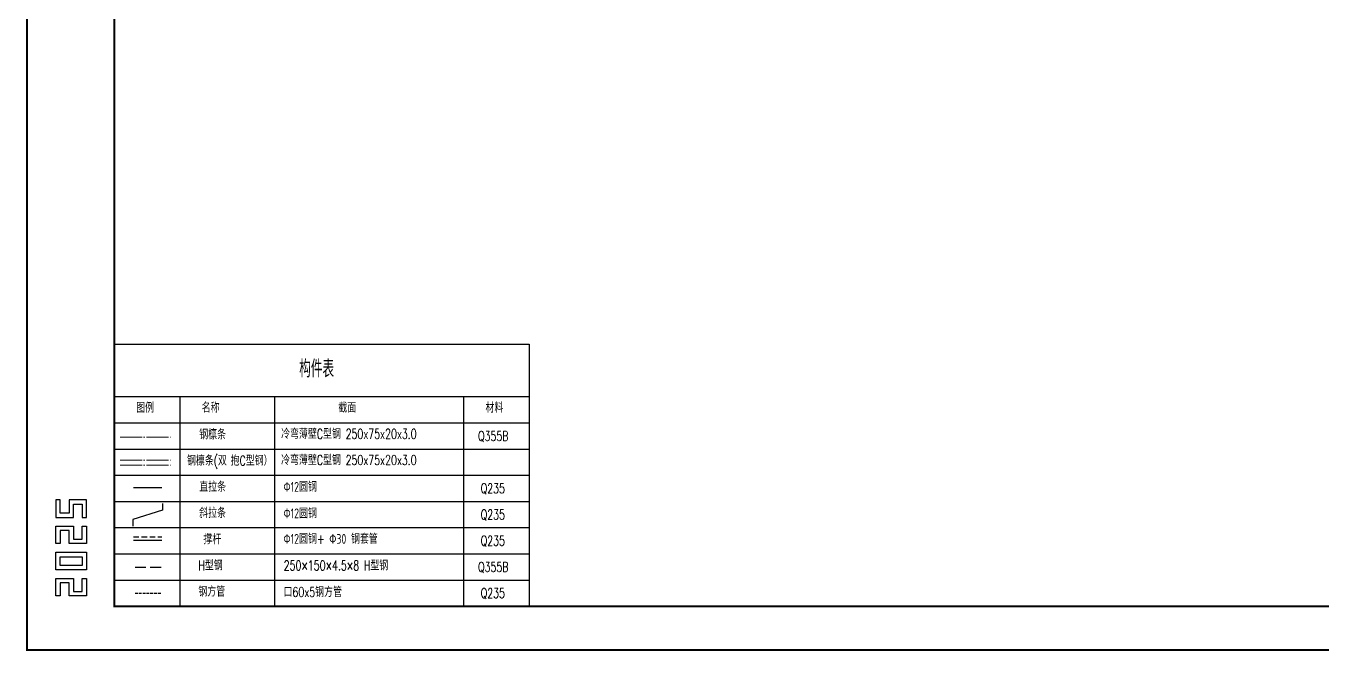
# Model space of a CAD drawing. Extents: x -2072575 to 87763, y -155913 to 742026.
# Drawn here: x -1364511 to -1275454, y 455886 to 498846 of the extents above; entities that cross this region are included whole.
import ezdxf
from ezdxf.enums import TextEntityAlignment as Align

# ---------------------------------------------------------------- set-up
doc = ezdxf.new("R2010")
doc.units = 0
doc.header["$LTSCALE"] = 1000
for name, pattern in [('20剖面图$0$DASH', [0.35, 0.25, -0.1]), ('DASHED', [0.75, 0.5, -0.25]), ('DOTE', [2.42, 2, -0.2, 0.02, -0.2]), ('HIDDEN2', [0.1875, 0.125, -0.0625])]:
    doc.linetypes.add(name, pattern=pattern)
doc.layers.get('Defpoints').update_dxf_attribs({"color": 210})
for name, color, linetype in [('!ZN5-铝材断面-6', 6, 'Continuous'), ('0-cxFrame', 155, 'Continuous'), ('12圆钢+30钢套管撑杆', 3, 'Continuous'), ('12圆钢斜拉条', 30, 'Continuous'), ('12圆钢直拉条', 22, 'Continuous'), ('250×150×4.5×8 H型钢', 3, 'HIDDEN2'), ('60x60x5钢方管', 6, '20剖面图$0$DASH'), ('TAB', 7, 'Continuous'), ('TEXT', 7, 'Continuous')]:
    doc.layers.add(name, color=color, linetype=linetype)
doc.layers.add('0-cxText', color=131, linetype='Continuous', lineweight=25)
doc.layers.add('冷弯薄壁C型钢 250x75x20x3.0', color=51, linetype='DOTE', lineweight=0)
doc.styles.add('cx_tuming', font='simhei.ttf')
doc.styles.add('cx_tuqian1', font='')
doc.styles.add('DHTEXT-1', font='romans.shx', dxfattribs={"width": 0.7, "bigfont": 'chinese.shx'})
doc.styles.add('黑体', font='simhei.ttf', dxfattribs={"height": 12})
doc.styles.get('cx_tuqian1').set_extended_font_data('SimSun')

# ---------------------------------------------------------------- blocks, each defined once
blk = doc.blocks.new('TK22.A1 L(Dragon)')
at = {"layer": '0-cxFrame', "color": 7, "const_width": 0.5}
blk.add_lwpolyline([(0, 0), (-841, 0), (-841, 594), (0, 594)], close=True, dxfattribs=at)
at = {"layer": '0-cxFrame', "const_width": 0.5}
blk.add_lwpolyline([(-80, 10), (-821, 10), (-821, 584), (-80, 584)], close=True, dxfattribs=at)
at = {"layer": 'Defpoints', "color": 2}
for points in [[(-833.37, 34.37), (-834.37, 34.37), (-834.37, 30.37), (-830.37, 30.37), (-830.37, 33.37), (-828.37, 33.37), (-828.37, 30.37), (-827.37, 30.37), (-827.37, 34.37), (-831.37, 34.37), (-831.37, 31.37), (-833.37, 31.37), (-833.37, 34.37)], [(-833.37, 24.37), (-834.37, 24.37), (-834.37, 28.37), (-830.37, 28.37), (-830.37, 25.37), (-828.37, 25.37), (-828.37, 28.37), (-827.37, 28.37), (-827.37, 24.37), (-831.37, 24.37), (-831.37, 27.37), (-833.37, 27.37), (-833.37, 24.37)], [(-833.37, 12.37), (-834.37, 12.37), (-834.37, 16.37), (-830.37, 16.37), (-830.37, 13.37), (-828.37, 13.37), (-828.37, 16.37), (-827.37, 16.37), (-827.37, 12.37), (-831.37, 12.37), (-831.37, 15.37), (-833.37, 15.37), (-833.37, 12.37)]]:
    blk.add_lwpolyline(points, dxfattribs=at)
for points in [[(-834.37, 18.37), (-834.37, 22.37), (-827.37, 22.37), (-827.37, 18.37)], [(-833.37, 19.37), (-833.37, 21.37), (-828.37, 21.37), (-828.37, 19.37)]]:
    blk.add_lwpolyline(points, close=True, dxfattribs=at)
at = {"style": '黑体', "flags": 4}
blk.add_attdef('图幅', text='', height=3.3, dxfattribs=at).set_placement((-40, 3), align=Align.RIGHT)
at = {"layer": '0-cxText', "flags": 4}
for tag, height, style, p in [('建设单位', 3.5, 'cx_tuming', (-45, 240)), ('项目名称', 3.5, 'cx_tuming', (-45, 210)), ('子项名称', 3.5, 'cx_tuming', (-45, 180)), ('工程编号', 3.3, 'cx_tuqian1', (-35, 165)), ('图名1', 3.5, 'cx_tuming', (-45, 87)), ('图名2', 3.5, 'cx_tuming', (-45, 79)), ('图名3', 3.5, 'cx_tuming', (-45, 71)), ('出图日期', 3.3, 'cx_tuqian1', (-39, 60)), ('专业', 3.3, 'cx_tuqian1', (-55, 52)), ('图号', 3.3, 'cx_tuqian1', (-55, 44)), ('版次', 3.3, 'cx_tuqian1', (-20, 44))]:
    blk.add_attdef(tag, text='', height=height, dxfattribs=dict(at, style=style)).set_placement(p, align=Align.MIDDLE)
at = {"layer": 'Defpoints', "color": 6, "flags": 4}
for tag, height, style, p in [('tufu', 3.3, '黑体', (-12, 12)), ('dwfname', 4, 'cx_tuqian1', (-80, 3))]:
    blk.add_attdef(tag, text='', height=height, dxfattribs=dict(at, style=style)).set_placement(p, align=Align.RIGHT)
blk = doc.blocks.new('20250916084259')
at = {"layer": '12圆钢+30钢套管撑杆', "color": 3, "linetype": 'DASHED', "ltscale": 0.5}
blk.add_line((874, 3177), (2174, 3177), dxfattribs=at)
at = {"layer": '12圆钢+30钢套管撑杆', "color": 3}
blk.add_line((874, 3031), (2174, 3031), dxfattribs=at)
at = {"layer": '12圆钢斜拉条', "ltscale": 1000}
blk.add_lwpolyline([(2203, 4704), (2203, 4404), (845, 3971), (845, 3671)], dxfattribs=at)
at = {"layer": '12圆钢直拉条', "ltscale": 1000}
blk.add_line((874, 5431), (2174, 5431), dxfattribs=at)
at = {"layer": '250×150×4.5×8 H型钢', "linetype": '20剖面图$0$DASH', "ltscale": 2}
blk.add_line((948, 1793), (2145, 1793), dxfattribs=at)
at = {"layer": '60x60x5钢方管', "ltscale": 0.5}
blk.add_line((948, 593), (2145, 593), dxfattribs=at)
at = {"layer": 'TAB'}
for p, q in [((0, 9600), (19000, 9600)), ((0, 9600), (0, 0)), ((3000, 9600), (3000, 0)), ((7338, 9600), (7338, 0)), ((16000, 9600), (16000, 0)), ((19000, 9600), (19000, 2400)), ((0, 8400), (19000, 8400)), ((0, 7200), (19000, 7200)), ((0, 6000), (19000, 6000)), ((0, 4800), (19000, 4800)), ((0, 3600), (19000, 3600)), ((0, 3600), (19000, 3600)), ((0, 2400), (19000, 2400)), ((0, 1200), (19000, 1200)), ((0, 1200), (19000, 1200))]:
    blk.add_line(p, q, dxfattribs=at)
blk.add_lwpolyline([(0, 12000), (19000, 12000), (19000, 0), (0, 0)], close=True, dxfattribs=at)
at = {"layer": '冷弯薄壁C型钢 250x75x20x3.0', "ltscale": 0.5}
for p, q in [((268, 7750), (2685, 7750)), ((268, 6692), (2685, 6692)), ((268, 6461), (2685, 6461))]:
    blk.add_line(p, q, dxfattribs=at)
at = {"layer": 'TEXT', "ltscale": 1000}
note = blk.add_mtext_dynamic_manual_height_columns('构件表\\P', width=4674.08, gutter_width=0, heights=[1159, 0], dxfattribs=dict(at, insert=(8469, 11278), char_height=800, attachment_point=1, style='DHTEXT-1'))
note = blk.add_mtext_dynamic_manual_height_columns('图例\\P', width=1211.17, gutter_width=0, heights=[722, 0], dxfattribs=dict(at, insert=(1002, 9317), char_height=450, attachment_point=1, style='DHTEXT-1'))
for column, words in zip(note.columns.linked_columns, ['\\P\\P']):
    column.text = words
note = blk.add_mtext_dynamic_manual_height_columns('名称\\P', width=1211.17, gutter_width=0, heights=[722, 0], dxfattribs=dict(at, insert=(4002, 9317), char_height=450, attachment_point=1, style='DHTEXT-1'))
for column, words in zip(note.columns.linked_columns, ['\\P\\P']):
    column.text = words
note = blk.add_mtext_dynamic_manual_height_columns('截面\\P', width=1211.17, gutter_width=0, heights=[722, 0], dxfattribs=dict(at, insert=(10260, 9317), char_height=450, attachment_point=1, style='DHTEXT-1'))
for column, words in zip(note.columns.linked_columns, ['\\P\\P']):
    column.text = words
note = blk.add_mtext_dynamic_manual_height_columns('材料\\P', width=1211.17, gutter_width=0, heights=[722, 0], dxfattribs=dict(at, insert=(17002, 9317), char_height=450, attachment_point=1, style='DHTEXT-1'))
for column, words in zip(note.columns.linked_columns, ['\\P\\P']):
    column.text = words
note = blk.add_mtext_dynamic_manual_height_columns('钢檩条\\P', width=1999.61, gutter_width=0, heights=[568, 0], dxfattribs=dict(at, insert=(3888, 8093), char_height=450, attachment_point=1, style='DHTEXT-1'))
for column, words in zip(note.columns.linked_columns, ['\\P']):
    column.text = words
at = {"layer": 'TEXT', "ltscale": 1000, "char_height": 450, "attachment_point": 1, "style": 'DHTEXT-1'}
for s, width, gutter_width, insert in [('冷弯薄壁C型钢 250x75x20x3.0', 7449.71, 1500, (7638, 8119)), ('冷弯薄壁C型钢 250x75x20x3.0', 7449.71, 1500, (7638, 6919)), ('Ф12圆钢+ Ф30 钢套管', 7449.71, 1500, (7749, 3309)), ('钢方管', 1999.61, 0, (3850, 893))]:
    blk.add_mtext_dynamic_manual_height_columns(s, width=width, gutter_width=gutter_width, heights=[568], dxfattribs=dict(at, insert=insert))
at = {"layer": 'TEXT', "ltscale": 1000}
note = blk.add_mtext_dynamic_manual_height_columns('Q355B\\P', width=1211.17, gutter_width=0, heights=[722, 0], dxfattribs=dict(at, insert=(16663, 8023), char_height=450, attachment_point=1, style='DHTEXT-1'))
for column, words in zip(note.columns.linked_columns, ['\\P\\P']):
    column.text = words
note = blk.add_mtext_dynamic_manual_height_columns('钢檩条(双', width=1999.61, gutter_width=0, heights=[568, 0], dxfattribs=dict(at, insert=(3327, 6893), char_height=450, attachment_point=1, style='DHTEXT-1'))
for column, words in zip(note.columns.linked_columns, ['抱C型钢）\\P\\P']):
    column.text = words
note = blk.add_mtext_dynamic_manual_height_columns('直拉条\\P', width=1999.61, gutter_width=0, heights=[568, 0], dxfattribs=dict(at, insert=(3888, 5693), char_height=450, attachment_point=1, style='DHTEXT-1'))
for column, words in zip(note.columns.linked_columns, ['\\P']):
    column.text = words
note = blk.add_mtext_dynamic_manual_height_columns('Ф12圆钢\\P', width=7449.71, gutter_width=1500, heights=[568, 0], dxfattribs=dict(at, insert=(7749, 5693), char_height=450, attachment_point=1, style='DHTEXT-1'))
for column, words in zip(note.columns.linked_columns, ['\\P']):
    column.text = words
note = blk.add_mtext_dynamic_manual_height_columns('Q235\\P', width=1211.17, gutter_width=0, heights=[722, 0], dxfattribs=dict(at, insert=(16784, 5623), char_height=450, attachment_point=1, style='DHTEXT-1'))
note = blk.add_mtext_dynamic_manual_height_columns('斜拉条\\P', width=1999.61, gutter_width=0, heights=[568, 0], dxfattribs=dict(at, insert=(3888, 4493), char_height=450, attachment_point=1, style='DHTEXT-1'))
for column, words in zip(note.columns.linked_columns, ['\\P']):
    column.text = words
note = blk.add_mtext_dynamic_manual_height_columns('Ф12圆钢\\P', width=7449.71, gutter_width=1500, heights=[568, 0], dxfattribs=dict(at, insert=(7749, 4478), char_height=450, attachment_point=1, style='DHTEXT-1'))
for column, words in zip(note.columns.linked_columns, ['\\P']):
    column.text = words
note = blk.add_mtext_dynamic_manual_height_columns('Q235\\P', width=1211.17, gutter_width=0, heights=[722, 0], dxfattribs=dict(at, insert=(16784, 4423), char_height=450, attachment_point=1, style='DHTEXT-1'))
note = blk.add_mtext_dynamic_manual_height_columns('撑杆\\P', width=1999.61, gutter_width=0, heights=[568, 0], dxfattribs=dict(at, insert=(4080, 3293), char_height=450, attachment_point=1, style='DHTEXT-1'))
for column, words in zip(note.columns.linked_columns, ['\\P']):
    column.text = words
note = blk.add_mtext_dynamic_manual_height_columns('Q235\\P', width=1211.17, gutter_width=0, heights=[722, 0], dxfattribs=dict(at, insert=(16784, 3223), char_height=450, attachment_point=1, style='DHTEXT-1'))
note = blk.add_mtext_dynamic_manual_height_columns('H型钢\\P', width=1999.61, gutter_width=0, heights=[568, 893, 0], dxfattribs=dict(at, insert=(3850, 2093), char_height=450, attachment_point=1, style='DHTEXT-1'))
for column, words in zip(note.columns.linked_columns, ['\\P']):
    column.text = words
at = {"layer": 'TEXT', "ltscale": 1000, "char_height": 450, "width": 7449.71, "attachment_point": 1, "style": 'DHTEXT-1'}
for s, insert in [('250×150×4.5×8 H型钢', (7758, 2092)), ('口60x5钢方管', (7749, 875))]:
    blk.add_mtext(s, dxfattribs=dict(at, insert=insert))
at = {"layer": 'TEXT', "ltscale": 1000}
note = blk.add_mtext_dynamic_manual_height_columns('Q355B\\P', width=1211.17, gutter_width=0, heights=[722, 0], dxfattribs=dict(at, insert=(16663, 2023), char_height=450, attachment_point=1, style='DHTEXT-1'))
for column, words in zip(note.columns.linked_columns, ['\\P\\P']):
    column.text = words
note = blk.add_mtext_dynamic_manual_height_columns('Q235\\P', width=1211.17, gutter_width=0, heights=[722, 0], dxfattribs=dict(at, insert=(16784, 823), char_height=450, attachment_point=1, style='DHTEXT-1'))

msp = doc.modelspace()

# ---------------------------------------------------------------- block references
at = {"layer": '!ZN5-铝材断面-6', "ltscale": 1000, "xscale": 1.5, "yscale": 1.5, "zscale": 1.5}
msp.add_blockref('20250916084259', (-1358436.4, 458969.8), dxfattribs=at)
at = {"layer": '0-cxFrame', "xscale": 300, "yscale": 300, "zscale": 300}
msp.add_blockref('TK22.A1 L(Dragon)', (-1112136.4, 455961.2), dxfattribs=at)

doc.saveas('drawing.dxf')
